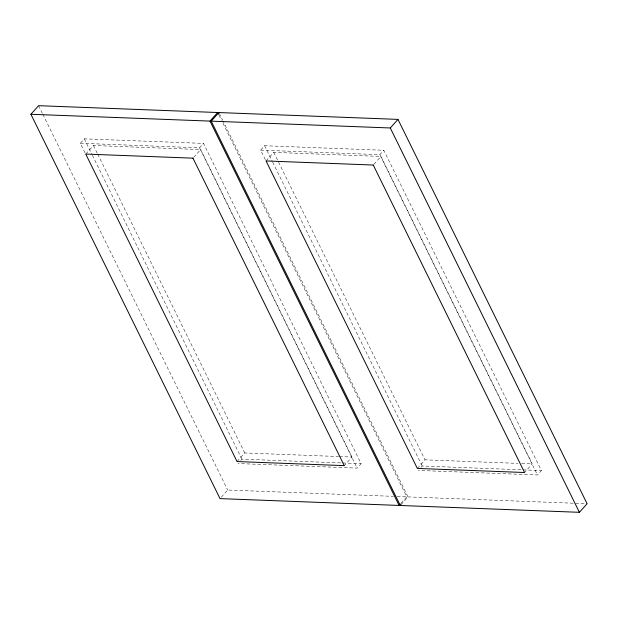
<?xml version="1.0" encoding="UTF-8"?>
<svg xmlns="http://www.w3.org/2000/svg" width="618" height="618" viewBox="0 0 618 618"><rect width="100%" height="100%" fill="white"/><g stroke="black" fill="none" stroke-linecap="round" stroke-linejoin="round"><path stroke-width="0.46" stroke-dasharray="3.09 2.32" d="M85.029 152.793L80.348 143.268L84.303 138.857L203.5 143.399L361.097 463.685L357.142 468.104L237.945 463.554M85.748 154.075L93.442 145.493L200.657 149.579L351.959 457.05L344.265 465.632M80.348 143.268L199.544 147.818L203.5 143.399M193.612 157.443L200.657 149.579M265.323 159.668L260.641 150.143L264.597 145.732L383.793 150.274L541.391 470.561L537.436 474.972L418.239 470.429M266.041 160.95L273.735 152.368L380.951 156.454L532.252 463.925L524.558 472.507M260.641 150.143L379.838 154.685L383.793 150.274M373.898 164.318L380.951 156.454M237.049 461.546L244.743 452.963L338.556 456.54M240.773 460.402L241.901 459.143L341.87 462.952M221.306 497.181L227.71 490.028L393.434 496.347M417.343 468.421L425.03 459.838L517.892 463.376M421.067 467.278L422.194 466.018L522.164 469.827M401.036 503.291L406.806 496.857L221.947 121.174M400.951 504.767L408.004 496.903L223.144 121.213M339.514 456.578L351.959 457.05M521.716 463.523L532.252 463.925M342.835 462.99L361.097 463.685M523.129 469.865L541.391 470.561M397.181 496.493L587.1 503.732M379.838 154.685L537.436 474.972M273.735 152.368L425.03 459.838M264.597 145.732L272.26 161.313M272.685 162.179L422.194 466.018M219.313 113.426L222.719 120.348M218.965 115.11L221.522 120.301M199.544 147.818L357.142 468.104M93.442 145.493L97.281 153.287M97.706 154.152L244.743 452.963M84.303 138.857L91.966 154.438M92.391 155.303L241.901 459.143M38.594 105.686L42.426 113.48M42.851 114.345L227.71 490.028"/><path stroke-width="0.93" d="M30.9 114.268L38.594 105.686L397.977 119.39L587.1 503.732L579.406 512.314L220.023 498.61L30.9 114.268L390.29 127.972L397.977 119.39M218.888 112.561L211.194 121.143L400.31 505.485M400.394 504.01L399.112 505.439L209.996 121.097L217.69 112.515L218.54 114.245M390.29 127.972L579.406 512.314M192.97 158.162L85.748 154.075L237.049 461.546L344.265 465.632L192.97 158.162M373.257 165.037L266.041 160.95L417.343 468.421L524.558 472.507L373.257 165.037"/></g></svg>
